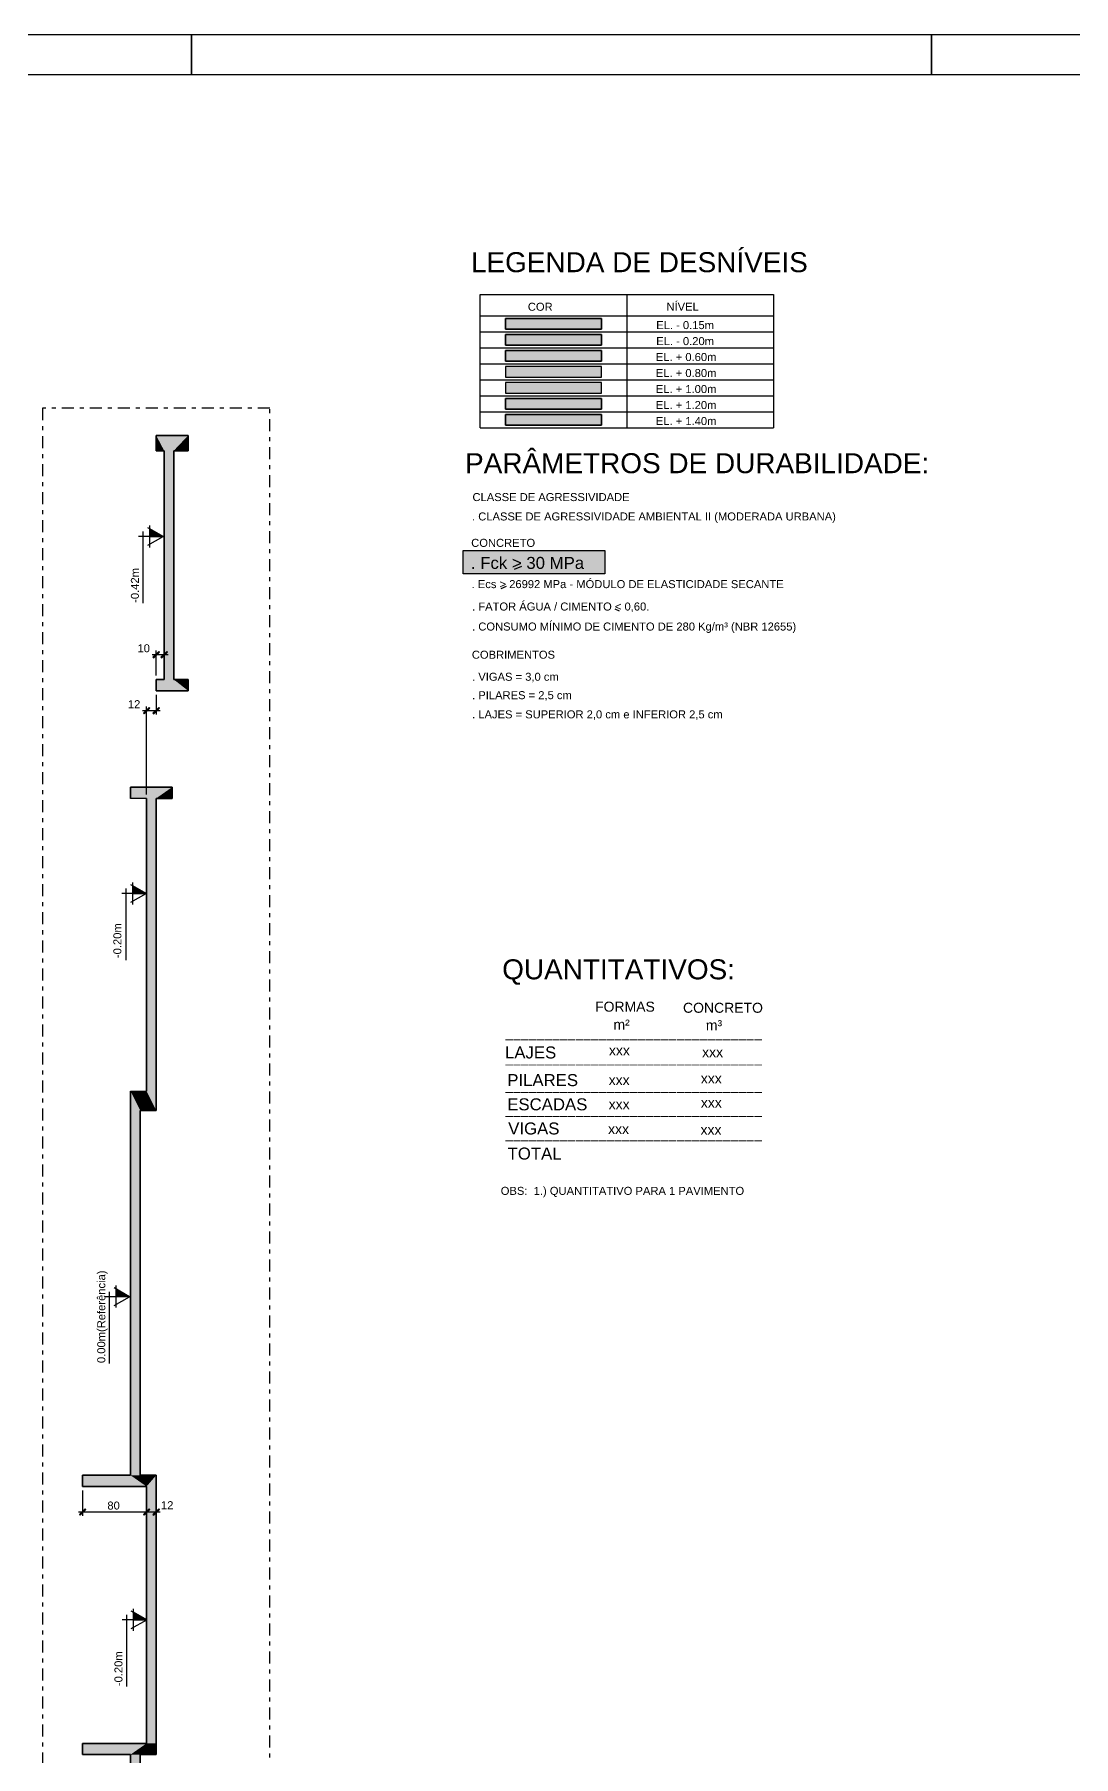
# Model space of a CAD drawing. Extents: x 0 to 119, y 0 to 84.
# Drawn here: x 59.47 to 85.45, y 41.06 to 84.1 of the extents above; entities that cross this region are included whole.
import ezdxf

# ---------------------------------------------------------------- set-up
doc = ezdxf.new("R2010")
doc.units = 0
doc.header["$MEASUREMENT"] = 0
doc.linetypes.add('ESTILO_TQS_0003', pattern=[0.9199999999999999, 0.3, -0.15, 0.02, -0.15, 0.3])
for name, color, linetype in [('1', 1, 'CONTINUOUS'), ('16', 10, 'CONTINUOUS'), ('18', 131, 'CONTINUOUS'), ('19', 181, 'CONTINUOUS'), ('2', 2, 'CONTINUOUS'), ('20', 241, 'CONTINUOUS'), ('21', 254, 'CONTINUOUS'), ('4', 4, 'CONTINUOUS'), ('41', 41, 'CONTINUOUS'), ('5', 5, 'CONTINUOUS'), ('50', 171, 'CONTINUOUS'), ('7', 7, 'CONTINUOUS'), ('8', 8, 'CONTINUOUS'), ('9', 254, 'CONTINUOUS')]:
    doc.layers.add(name, color=color, linetype=linetype)
doc.styles.add('TQS_ARIAL', font='arial.ttf')

msp = doc.modelspace()

# ---------------------------------------------------------------- linework, layer by layer
at = {"layer": '1', "linetype": 'Continuous'}
for p, q in [((70.611518, 77.600034), (77.944778, 77.600034)), ((70.611518, 74.266722), (70.611518, 77.600034)), ((74.278148, 77.600034), (74.278148, 77.066701)), ((77.944778, 77.600034), (77.944778, 74.266722)), ((70.611518, 77.066717), (77.944778, 77.066717)), ((74.278148, 77.066701), (74.278148, 74.266722)), ((70.611518, 76.666711), (77.944778, 76.666711)), ((74.278148, 76.666711), (74.278148, 76.666711)), ((70.611518, 76.266706), (77.944778, 76.266706)), ((70.611518, 75.866701), (77.944778, 75.866701)), ((70.611518, 75.466706), (77.944778, 75.466706)), ((70.611518, 75.066711), (77.944778, 75.066711)), ((70.611518, 75.066711), (77.944778, 75.066711)), ((70.611518, 74.666717), (77.944778, 74.666717)), ((70.611518, 74.266722), (77.944778, 74.266722)), ((62.413702, 68.59785), (62.813702, 68.59785)), ((62.513702, 68.0764), (62.513702, 68.69785)), ((62.713702, 68.454089), (62.713702, 68.69785)), ((62.513702, 67.5964), (62.513702, 67.099786)), ((62.173702, 67.199786), (62.613702, 67.199786)), ((62.273702, 65.106398), (62.273702, 67.299786)), ((60.673702, 47.706402), (60.673702, 47.070527)), ((60.573702, 47.170527), (62.373702, 47.170527)), ((62.173702, 47.170527), (62.613702, 47.170527)), ((62.273702, 47.221096), (62.273702, 47.270527)), ((62.273702, 47.221096), (62.273702, 47.270527)), ((62.513702, 47.151515), (62.513702, 47.270527))]:
    msp.add_line(p, q, dxfattribs=at)
for points in [[(44.900085, 84.100046), (63.400085, 84.100046), (63.400085, 83.100046), (63.400085, 84.100046), (81.900085, 84.100046), (81.900085, 83.100046), (81.900085, 84.100046), (100.400085, 84.100046), (100.400085, 83.100046), (100.400085, 84.100046), (118.900085, 84.100046), (118.900085, 59.400046), (117.900085, 59.400046), (118.900085, 59.400046), (118.900085, 29.700046)], [(71.244845, 76.733384), (73.644821, 76.733384), (73.644821, 77.000046), (71.244845, 77.000046), (71.244845, 76.733384)], [(71.244845, 76.333378), (73.644821, 76.333378), (73.644821, 76.600041), (71.244845, 76.600041), (71.244845, 76.333378)], [(71.244845, 75.933378), (73.644821, 75.933378), (73.644821, 76.200041), (71.244845, 76.200041), (71.244845, 75.933378)], [(71.244845, 75.533384), (73.644821, 75.533384), (73.644821, 75.800046), (71.244845, 75.800046), (71.244845, 75.533384)], [(71.244845, 75.133389), (73.644821, 75.133389), (73.644821, 75.400052), (71.244845, 75.400052), (71.244845, 75.133389)], [(71.244845, 74.733394), (73.644821, 74.733394), (73.644821, 75.000057), (71.244845, 75.000057), (71.244845, 74.733394)], [(71.244845, 74.3334), (73.644821, 74.3334), (73.644821, 74.600062), (71.244845, 74.600062), (71.244845, 74.3334)], [(62.688188, 71.552703), (62.354855, 71.74191), (62.354855, 71.552995), (62.688188, 71.552703)], [(62.451819, 68.51829), (62.594724, 68.661195), (62.577047, 68.678873), (62.434141, 68.535967), (62.451819, 68.51829)], [(62.651819, 68.51829), (62.794724, 68.661195), (62.777047, 68.678873), (62.634141, 68.535967), (62.651819, 68.51829)], [(62.211819, 67.120226), (62.354724, 67.263131), (62.337047, 67.280809), (62.194141, 67.137903), (62.211819, 67.120226)], [(62.451819, 67.120226), (62.594724, 67.263131), (62.577047, 67.280809), (62.434141, 67.137903), (62.451819, 67.120226)], [(62.264608, 62.628463), (61.931275, 62.81767), (61.931275, 62.628755), (62.264608, 62.628463)], [(61.84747, 52.551166), (61.514137, 52.740373), (61.514137, 52.551458), (61.84747, 52.551166)], [(60.611819, 47.090967), (60.754724, 47.233872), (60.737047, 47.25155), (60.594141, 47.108644), (60.611819, 47.090967)], [(62.211819, 47.090967), (62.354724, 47.233872), (62.337047, 47.25155), (62.194141, 47.108644), (62.211819, 47.090967)], [(62.211819, 47.090967), (62.354724, 47.233872), (62.337047, 47.25155), (62.194141, 47.108644), (62.211819, 47.090967)], [(62.451819, 47.090967), (62.594724, 47.233872), (62.577047, 47.25155), (62.434141, 47.108644), (62.451819, 47.090967)], [(62.276793, 44.475888), (61.94346, 44.665095), (61.94346, 44.47618), (62.276793, 44.475888)]]:
    msp.add_lwpolyline(points, dxfattribs=at)
for points in [[(62.688188, 71.552703), (62.354855, 71.74191), (62.354855, 71.552995)], [(62.688188, 71.552703), (62.354855, 71.552995), (62.688188, 71.552703)], [(62.451819, 68.51829), (62.577047, 68.678873), (62.434141, 68.535967)], [(62.451819, 68.51829), (62.434141, 68.535967), (62.451819, 68.51829)], [(62.451819, 68.51829), (62.594724, 68.661195), (62.577047, 68.678873)], [(62.651819, 68.51829), (62.777047, 68.678873), (62.634141, 68.535967)], [(62.651819, 68.51829), (62.634141, 68.535967), (62.651819, 68.51829)], [(62.651819, 68.51829), (62.794724, 68.661195), (62.777047, 68.678873)], [(62.211819, 67.120226), (62.337047, 67.280809), (62.194141, 67.137903)], [(62.211819, 67.120226), (62.354724, 67.263131), (62.337047, 67.280809)], [(62.451819, 67.120226), (62.577047, 67.280809), (62.434141, 67.137903)], [(62.451819, 67.120226), (62.594724, 67.263131), (62.577047, 67.280809)], [(62.211819, 67.120226), (62.194141, 67.137903), (62.211819, 67.120226)], [(62.451819, 67.120226), (62.434141, 67.137903), (62.451819, 67.120226)], [(62.264608, 62.628463), (61.931275, 62.81767), (61.931275, 62.628755)], [(62.264608, 62.628463), (61.931275, 62.628755), (62.264608, 62.628463)], [(61.84747, 52.551166), (61.514137, 52.740373), (61.514137, 52.551458)], [(61.84747, 52.551166), (61.514137, 52.551458), (61.84747, 52.551166)], [(60.611819, 47.090967), (60.737047, 47.25155), (60.594141, 47.108644)], [(60.611819, 47.090967), (60.594141, 47.108644), (60.611819, 47.090967)], [(60.611819, 47.090967), (60.754724, 47.233872), (60.737047, 47.25155)], [(62.211819, 47.090967), (62.337047, 47.25155), (62.194141, 47.108644)], [(62.211819, 47.090967), (62.337047, 47.25155), (62.194141, 47.108644)], [(62.211819, 47.090967), (62.194141, 47.108644), (62.211819, 47.090967)], [(62.211819, 47.090967), (62.194141, 47.108644), (62.211819, 47.090967)], [(62.211819, 47.090967), (62.354724, 47.233872), (62.337047, 47.25155)], [(62.211819, 47.090967), (62.354724, 47.233872), (62.337047, 47.25155)], [(62.451819, 47.090967), (62.577047, 47.25155), (62.434141, 47.108644)], [(62.451819, 47.090967), (62.434141, 47.108644), (62.451819, 47.090967)], [(62.451819, 47.090967), (62.594724, 47.233872), (62.577047, 47.25155)], [(62.276793, 44.475888), (61.94346, 44.665095), (61.94346, 44.47618)], [(62.276793, 44.475888), (61.94346, 44.47618), (62.276793, 44.475888)]]:
    msp.add_solid(points, dxfattribs=at)
at = {"layer": '16', "linetype": 'Continuous'}
msp.add_lwpolyline([(71.244845, 74.600062), (73.644821, 74.600062), (73.644821, 74.3334), (71.244845, 74.3334), (71.244845, 74.600062)], dxfattribs=at)
for points in [[(71.244845, 74.600062), (73.644821, 74.600062), (73.644821, 74.3334)], [(71.244845, 74.600062), (73.644821, 74.3334), (71.244845, 74.3334)], [(71.244845, 74.600062), (71.244845, 74.3334), (71.244845, 74.600062)]]:
    msp.add_solid(points, dxfattribs=at)
at = {"layer": '18', "linetype": 'Continuous'}
msp.add_lwpolyline([(71.244845, 76.600041), (73.644821, 76.600041), (73.644821, 76.333378), (71.244845, 76.333378), (71.244845, 76.600041)], dxfattribs=at)
for points in [[(71.244845, 76.600041), (73.644821, 76.600041), (73.644821, 76.333378)], [(71.244845, 76.600041), (73.644821, 76.333378), (71.244845, 76.333378)], [(71.244845, 76.600041), (71.244845, 76.333378), (71.244845, 76.600041)]]:
    msp.add_solid(points, dxfattribs=at)
at = {"layer": '19', "linetype": 'Continuous'}
msp.add_lwpolyline([(71.244845, 76.200041), (73.644821, 76.200041), (73.644821, 75.933378), (71.244845, 75.933378), (71.244845, 76.200041)], dxfattribs=at)
for points in [[(71.244845, 76.200041), (73.644821, 76.200041), (73.644821, 75.933378)], [(71.244845, 76.200041), (73.644821, 75.933378), (71.244845, 75.933378)], [(71.244845, 76.200041), (71.244845, 75.933378), (71.244845, 76.200041)]]:
    msp.add_solid(points, dxfattribs=at)
at = {"layer": '2', "linetype": 'Continuous'}
for p, q in [((62.688188, 71.552703), (62.075013, 71.552703)), ((62.188188, 69.882894), (62.188188, 71.674258)), ((62.688188, 71.552703), (62.303888, 71.770839)), ((62.303888, 71.334567), (62.688188, 71.552703)), ((62.354855, 71.278056), (62.354855, 71.827935)), ((71.470528, 70.73216), (71.655714, 70.81329)), ((71.13781, 70.251049), (71.269226, 70.311429)), ((73.98272, 69.746967), (74.092826, 69.697242)), ((62.264608, 62.628463), (61.880309, 62.846599)), ((61.931275, 62.353816), (61.931275, 62.903695)), ((62.264608, 62.628463), (61.651433, 62.628463)), ((61.764608, 60.958654), (61.764608, 62.750019)), ((61.880309, 62.410327), (62.264608, 62.628463)), ((61.84747, 52.551166), (61.234295, 52.551166)), ((61.34747, 50.881357), (61.34747, 52.672721)), ((61.84747, 52.551166), (61.463171, 52.769302)), ((61.463171, 52.33303), (61.84747, 52.551166)), ((61.514137, 52.276519), (61.514137, 52.826398)), ((60.673702, 47.806402), (60.673702, 47.806402)), ((62.273702, 47.121096), (62.273702, 47.121096)), ((62.273702, 47.121096), (62.273702, 47.121096)), ((62.513702, 47.051515), (62.513702, 47.051515)), ((62.276793, 44.475888), (61.663618, 44.475888)), ((61.776793, 42.806079), (61.776793, 44.597443)), ((62.276793, 44.475888), (61.892494, 44.694024)), ((61.892494, 44.257752), (62.276793, 44.475888)), ((61.94346, 44.201241), (61.94346, 44.75112)), ((60.673702, 41.106402), (60.673702, 41.106402))]:
    msp.add_line(p, q, dxfattribs=at)
at = {"layer": '2', "linetype": 'ESTILO_TQS_0003'}
msp.add_lwpolyline([(59.67386, 13.982777), (65.356927, 13.982777), (65.356927, 74.757582), (59.67386, 74.757582), (59.67386, 13.982777)], dxfattribs=at)
at = {"layer": '20', "linetype": 'Continuous'}
msp.add_lwpolyline([(71.244845, 75.000057), (73.644821, 75.000057), (73.644821, 74.733394), (71.244845, 74.733394), (71.244845, 75.000057)], dxfattribs=at)
for points in [[(71.244845, 75.000057), (73.644821, 75.000057), (73.644821, 74.733394)], [(71.244845, 75.000057), (73.644821, 74.733394), (71.244845, 74.733394)], [(71.244845, 75.000057), (71.244845, 74.733394), (71.244845, 75.000057)]]:
    msp.add_solid(points, dxfattribs=at)
at = {"layer": '21', "linetype": 'Continuous'}
msp.add_lwpolyline([(71.244845, 77.000046), (73.644821, 77.000046), (73.644821, 76.733384), (71.244845, 76.733384), (71.244845, 77.000046)], dxfattribs=at)
for points in [[(71.244845, 77.000046), (73.644821, 77.000046), (73.644821, 76.733384)], [(71.244845, 77.000046), (73.644821, 76.733384), (71.244845, 76.733384)], [(71.244845, 77.000046), (71.244845, 76.733384), (71.244845, 77.000046)]]:
    msp.add_solid(points, dxfattribs=at)
at = {"layer": '4', "linetype": 'Continuous'}
for p, q in [((62.913702, 65.286398), (61.873702, 65.286398)), ((62.913702, 65.286398), (61.873702, 65.286398)), ((61.873702, 65.286398), (61.873702, 65.006398)), ((62.273702, 65.006398), (61.873702, 65.006398)), ((62.273702, 65.006398), (62.273702, 57.686402)), ((62.513702, 57.686402), (62.513702, 65.006398)), ((62.513702, 65.006398), (62.913702, 65.006398)), ((62.513702, 65.006398), (62.913702, 65.006398)), ((62.913702, 65.006398), (62.913702, 65.286398)), ((62.913702, 65.006398), (62.913702, 65.286398)), ((61.873702, 57.686402), (62.273702, 57.686402)), ((62.513702, 57.206402), (62.513702, 57.686402)), ((62.513702, 57.686402), (62.513702, 57.686402)), ((62.113702, 48.086402), (62.113702, 57.206402)), ((62.113702, 57.206402), (62.513702, 57.206402)), ((61.873702, 48.086402), (60.673702, 48.086402)), ((60.673702, 48.086402), (60.673702, 47.806402)), ((60.673702, 47.806402), (62.273702, 47.806402)), ((60.673702, 47.806402), (60.673702, 47.806402)), ((62.513702, 48.086402), (62.113702, 48.086402)), ((62.273702, 47.806402), (62.273702, 41.386402)), ((62.513702, 47.806402), (62.513702, 48.086402)), ((62.513702, 41.386402), (62.513702, 47.806402)), ((62.513702, 47.806402), (62.513702, 47.806402)), ((62.273702, 41.386402), (60.673702, 41.386402)), ((60.673702, 41.386402), (60.673702, 41.106402)), ((62.513702, 41.106402), (62.513702, 41.386402)), ((62.513702, 41.386402), (62.513702, 41.386402)), ((60.673702, 41.106402), (61.873702, 41.106402)), ((61.873702, 41.106402), (61.873702, 31.506402)), ((62.113702, 31.986402), (62.113702, 41.106402)), ((62.113702, 41.106402), (62.513702, 41.106402))]:
    msp.add_line(p, q, dxfattribs=at)
for points in [[(62.913702, 67.6964), (62.513702, 67.6964), (62.513702, 67.9764), (62.713702, 67.9764), (62.713702, 73.6964), (62.513702, 73.6964), (62.513702, 74.0764), (63.313702, 74.0764), (63.313702, 73.6964), (62.953702, 73.6964), (62.953702, 67.9764), (63.313702, 67.9764), (63.313702, 67.6964), (62.913702, 67.6964)], [(70.187614, 71.203295), (73.732418, 71.203295), (73.732418, 70.619058), (70.187614, 70.619058), (70.187614, 71.203295)], [(61.873702, 57.686402), (61.873702, 48.086402)]]:
    msp.add_lwpolyline(points, dxfattribs=at)
at = {"layer": '41', "linetype": 'Continuous'}
msp.add_lwpolyline([(71.244845, 75.800046), (71.244845, 75.533384), (73.644821, 75.533384), (73.644821, 75.800046), (71.244845, 75.800046)], dxfattribs=at)
for points in [[(71.244845, 75.800046), (71.244845, 75.533384), (73.644821, 75.533384)], [(71.244845, 75.800046), (73.644821, 75.533384), (73.644821, 75.800046)], [(71.244845, 75.800046), (73.644821, 75.800046), (71.244845, 75.800046)]]:
    msp.add_solid(points, dxfattribs=at)
at = {"layer": '50', "linetype": 'Continuous'}
msp.add_lwpolyline([(71.244845, 75.400052), (71.244845, 75.133389), (73.644821, 75.133389), (73.644821, 75.400052), (71.244845, 75.400052)], dxfattribs=at)
for points in [[(71.244845, 75.400052), (71.244845, 75.133389), (73.644821, 75.133389)], [(71.244845, 75.400052), (73.644821, 75.133389), (73.644821, 75.400052)], [(71.244845, 75.400052), (73.644821, 75.400052), (71.244845, 75.400052)]]:
    msp.add_solid(points, dxfattribs=at)
at = {"layer": '7', "linetype": 'Continuous'}
msp.add_line((2.500085, 83.100046), (117.900085, 83.100046), dxfattribs=at)
at = {"layer": '8', "linetype": 'Continuous'}
for points in [[(62.513702, 74.0764), (62.513702, 73.6964), (62.713702, 73.6964), (62.713702, 67.9764), (62.513702, 67.9764), (62.513702, 67.6964), (63.313702, 67.6964), (63.313702, 67.9764), (62.953702, 67.9764), (62.953702, 73.6964), (63.313702, 73.6964), (63.313702, 74.0764), (62.513702, 74.0764)], [(61.873702, 31.506402), (61.873702, 41.106402), (60.673702, 41.106402), (60.673702, 41.386402), (62.273702, 41.386402), (62.273702, 47.806402), (60.673702, 47.806402), (60.673702, 48.086402), (61.873702, 48.086402), (61.873702, 57.686402), (62.273702, 57.686402), (62.273702, 65.006398), (61.873702, 65.006398), (61.873702, 65.286398), (62.913702, 65.286398), (62.913702, 65.006398), (62.513702, 65.006398), (62.513702, 57.686402), (62.513702, 57.206402), (62.113702, 57.206402), (62.113702, 48.086402), (62.513702, 48.086402), (62.513702, 47.806402), (62.513702, 41.386402), (62.513702, 41.106402), (62.113702, 41.106402), (62.113702, 31.986402)]]:
    msp.add_lwpolyline(points, dxfattribs=at)
for points in [[(62.513702, 73.6964), (62.713702, 73.6964), (62.513702, 74.0764)], [(62.713702, 73.6964), (63.313702, 74.0764), (62.513702, 74.0764)], [(63.313702, 74.0764), (62.713702, 73.6964), (62.953702, 73.6964)], [(63.313702, 73.6964), (63.313702, 74.0764), (62.953702, 73.6964)], [(62.953702, 73.6964), (62.713702, 73.6964), (62.953702, 67.9764)], [(62.713702, 73.6964), (62.713702, 67.9764), (62.953702, 67.9764)], [(62.713702, 67.9764), (62.513702, 67.9764), (63.313702, 67.6964)], [(63.313702, 67.6964), (62.513702, 67.9764), (62.513702, 67.6964)], [(62.953702, 67.9764), (62.713702, 67.9764), (63.313702, 67.6964)], [(63.313702, 67.6964), (63.313702, 67.9764), (62.953702, 67.9764)], [(61.873702, 65.286398), (62.913702, 65.286398), (61.873702, 65.006398)], [(62.913702, 65.286398), (62.273702, 65.006398), (61.873702, 65.006398)], [(62.273702, 65.006398), (62.913702, 65.286398), (62.513702, 65.006398)], [(62.513702, 57.206402), (62.273702, 57.686402), (62.513702, 65.006398)], [(62.273702, 57.686402), (62.273702, 65.006398), (62.513702, 65.006398)], [(62.913702, 65.286398), (62.913702, 65.006398), (62.513702, 65.006398)], [(62.513702, 57.686402), (62.513702, 57.206402), (62.513702, 65.006398)], [(61.873702, 57.686402), (62.113702, 57.206402), (61.873702, 48.086402)], [(61.873702, 57.686402), (62.273702, 57.686402), (62.113702, 57.206402)], [(62.113702, 57.206402), (62.273702, 57.686402), (62.513702, 57.206402)], [(61.873702, 48.086402), (62.113702, 57.206402), (62.113702, 48.086402)], [(60.673702, 47.806402), (60.673702, 48.086402), (61.873702, 48.086402)], [(60.673702, 47.806402), (61.873702, 48.086402), (62.273702, 47.806402)], [(61.873702, 48.086402), (62.113702, 48.086402), (62.273702, 47.806402)], [(62.273702, 47.806402), (62.113702, 48.086402), (62.513702, 48.086402)], [(62.273702, 47.806402), (62.513702, 48.086402), (62.273702, 41.386402)], [(62.513702, 48.086402), (62.513702, 47.806402), (62.273702, 41.386402)], [(62.513702, 47.806402), (62.513702, 41.386402), (62.273702, 41.386402)], [(61.873702, 41.106402), (60.673702, 41.106402), (62.273702, 41.386402)], [(62.273702, 41.386402), (60.673702, 41.106402), (60.673702, 41.386402)], [(62.113702, 41.106402), (61.873702, 41.106402), (62.273702, 41.386402)], [(62.513702, 41.106402), (62.113702, 41.106402), (62.273702, 41.386402)], [(62.513702, 41.386402), (62.513702, 41.106402), (62.273702, 41.386402)], [(62.113702, 31.986402), (61.873702, 31.506402), (62.113702, 41.106402)], [(61.873702, 31.506402), (61.873702, 41.106402), (62.113702, 41.106402)]]:
    msp.add_solid(points, dxfattribs=at)
at = {"layer": '9', "linetype": 'Continuous'}
msp.add_lwpolyline([(70.187614, 71.203295), (73.732418, 71.203295), (73.732418, 70.619058), (70.187614, 70.619058), (70.187614, 71.203295)], dxfattribs=at)
for points in [[(70.187614, 71.203295), (73.732418, 71.203295), (73.732418, 70.619058)], [(70.187614, 71.203295), (73.732418, 70.619058), (70.187614, 70.619058)], [(70.187614, 71.203295), (70.187614, 70.619058), (70.187614, 71.203295)]]:
    msp.add_solid(points, dxfattribs=at)

# ---------------------------------------------------------------- texts
at = {"layer": '1', "linetype": 'Continuous', "style": 'TQS_ARIAL'}
for s, p in [('-0.42m', (62.081441, 69.893627)), ('-0.20m', (61.643581, 61.014055)), ('0.00m(Referência)', (61.240723, 50.89209)), ('-0.20m', (61.670046, 42.816812))]:
    msp.add_text(s, height=0.2, rotation=90, dxfattribs=at).set_placement(p)
for p in [(71.245827, 59.034187), (71.245827, 58.402698), (71.245827, 57.71205), (71.245827, 57.114126), (71.245827, 56.506781)]:
    msp.add_text('_________________________________', height=0.25, dxfattribs=at).set_placement(p)
at = {"layer": '2', "linetype": 'Continuous', "style": 'TQS_ARIAL'}
for s, height, p in [('EL. - 0.15m', 0.2, (75.015159, 76.735341)), ('EL. - 0.20m', 0.2, (75.015159, 76.335336)), ('EL. + 0.60m', 0.2, (75.006, 75.936997)), ('EL. + 0.80m', 0.2, (75.006, 75.537002)), ('EL. + 1.00m', 0.2, (75.006, 75.137007)), ('EL. + 1.20m', 0.2, (75.006, 74.737013)), ('EL. + 1.40m', 0.2, (75.006, 74.337018)), ('. CLASSE DE AGRESSIVIDADE AMBIENTAL II (MODERADA URBANA)', 0.2, (70.410209, 71.952529)), ('. Fck > 30 MPa', 0.3, (70.382939, 70.741107)), ('. Ecs > 26992 MPa - MÓDULO DE ELASTICIDADE SECANTE', 0.2, (70.400067, 70.26124)), ('. FATOR ÁGUA / CIMENTO < 0,60.', 0.2, (70.412001, 69.700993)), ('. CONSUMO MÍNIMO DE CIMENTO DE 280 Kg/m³ (NBR 12655)', 0.2, (70.412001, 69.200993)), ('10', 0.2, (62.047035, 68.65785)), ('. VIGAS = 3,0 cm', 0.2, (70.412001, 67.945465)), ('. PILARES = 2,5 cm', 0.2, (70.412001, 67.485071)), ('12', 0.2, (61.807035, 67.259786)), ('. LAJES = SUPERIOR 2,0 cm e INFERIOR 2,5 cm', 0.2, (70.412001, 67.005572)), ('FORMAS', 0.25, (73.486428, 59.67446)), ('CONCRETO', 0.25, (75.685103, 59.646562)), ('m²', 0.25, (73.946017, 59.227092)), ('m³', 0.25, (76.256398, 59.211687)), ('LAJES', 0.3, (71.234587, 58.505009)), ('xxx', 0.25, (73.832978, 58.581248)), ('xxx', 0.25, (76.162153, 58.536209)), ('PILARES', 0.3, (71.29088, 57.813923)), ('xxx', 0.25, (73.826544, 57.841063)), ('xxx', 0.25, (76.130697, 57.880383)), ('ESCADAS', 0.3, (71.29088, 57.208394)), ('xxx', 0.25, (73.826544, 57.235534)), ('xxx', 0.25, (76.130697, 57.274855)), ('VIGAS', 0.3, (71.315006, 56.605248)), ('xxx', 0.25, (73.81153, 56.615708)), ('xxx', 0.25, (76.122833, 56.59855)), ('TOTAL', 0.3, (71.298922, 55.977976)), ('OBS:  1.) QUANTITATIVO PARA 1 PAVIMENTO', 0.2, (71.128475, 55.095778)), ('80', 0.2, (61.293702, 47.230527)), ('12', 0.2, (62.633767, 47.238844))]:
    msp.add_text(s, height=height, dxfattribs=at).set_placement(p)
at = {"layer": '4', "linetype": 'Continuous', "style": 'TQS_ARIAL'}
for s, p in [('COR', (71.805457, 77.193809)), ('NÍVEL', (75.271558, 77.195043)), ('CLASSE DE AGRESSIVIDADE', (70.421636, 72.436427)), ('CONCRETO', (70.389411, 71.292517)), ('COBRIMENTOS', (70.405637, 68.496528))]:
    msp.add_text(s, height=0.2, dxfattribs=at).set_placement(p)
at = {"layer": '5', "linetype": 'Continuous', "style": 'TQS_ARIAL'}
for s, p in [('LEGENDA DE DESNÍVEIS', (70.383065, 78.157941)), ('PARÂMETROS DE DURABILIDADE:', (70.236392, 73.133635)), ('QUANTITATIVOS:', (71.163931, 60.482803))]:
    msp.add_text(s, height=0.5, dxfattribs=at).set_placement(p)

doc.saveas('drawing.dxf')
